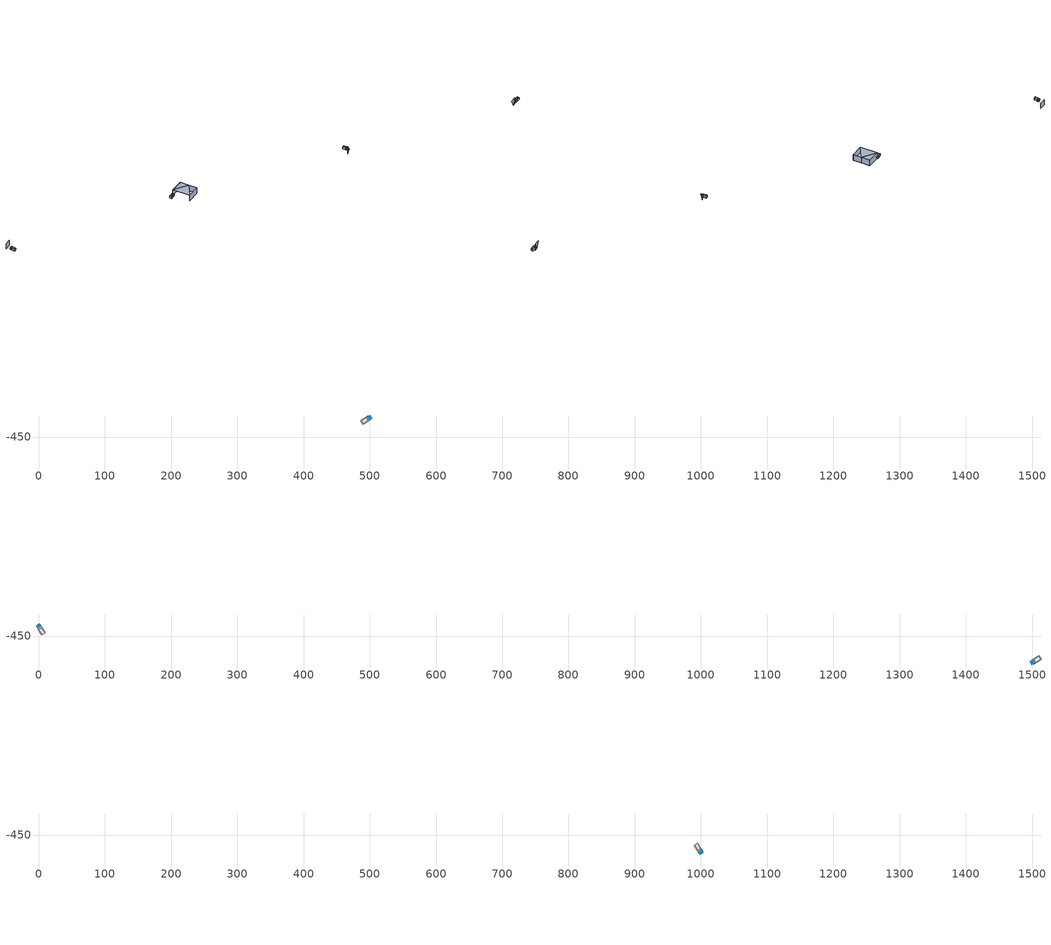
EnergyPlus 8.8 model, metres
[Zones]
1Perim
 floor adiabatic (115mmSandLimeBrick): 501.54,-423.01 497.76,-425.46 494.5,-420.42 498.29,-417.97 z0
 wall outside (U0-4): 501.54,-423.01 498.29,-417.97 z0:6.32
 wall to 1Core (115mmSandLimeBrick): 494.5,-420.42 497.76,-425.46 z0:6.32
 wall adiabatic (115mmSandLimeBrick): 498.29,-417.97 494.5,-420.42 / 497.76,-425.46 501.54,-423.01 z0:6.32
 window (Double): 501.49,-422.93 498.34,-418.06 z0.85:2.16
 ceiling adiabatic (115mmSandLimeBrick): 501.54,-423.01 498.29,-417.97 495.76,-419.61 499.02,-424.65 z6.32
 roof outside (U0-3): 499.02,-424.65 495.76,-419.61 494.5,-420.42 497.76,-425.46 z6.32
1Core
 floor adiabatic (115mmSandLimeBrick): 497.76,-425.46 489.81,-430.6 486.55,-425.56 494.5,-420.42 z0
 wall adiabatic (115mmSandLimeBrick): 494.5,-420.42 486.55,-425.56 489.81,-430.6 497.76,-425.46 z0:6.32
 ceiling adiabatic (115mmSandLimeBrick): 497.76,-425.46 494.5,-420.42 489.2,-423.85 492.46,-428.89 z6.32
 roof outside (U0-3): 492.46,-428.89 489.2,-423.85 486.55,-425.56 489.81,-430.6 z6.32
0Perim
 floor adiabatic (115mmSandLimeBrick): 2.66,-433.24 4.88,-437.17 -0.34,-440.13 -2.56,-436.2 z6.32
 wall outside (U0-4): 2.66,-433.24 -2.56,-436.2 z6.32:12.64
 wall to 0Core (115mmSandLimeBrick): -0.34,-440.13 4.88,-437.17 z6.32:12.64
 wall adiabatic (115mmSandLimeBrick): -2.56,-436.2 -0.34,-440.13 / 4.88,-437.17 2.66,-433.24 z6.32:12.64
 window (Double): 2.57,-433.29 -2.47,-436.15 z7.17:9.78
 ceiling adiabatic (115mmSandLimeBrick): 2.66,-433.24 -2.56,-436.2 -1.08,-438.82 4.14,-435.86 z12.64
 roof outside (U0-3): 4.14,-435.86 -1.08,-438.82 -0.34,-440.13 4.88,-437.17 z12.64
0Core
 floor adiabatic (115mmSandLimeBrick): 4.88,-437.17 9.55,-445.4 4.33,-448.36 -0.34,-440.13 z6.32
 wall adiabatic (115mmSandLimeBrick): -0.34,-440.13 4.33,-448.36 9.55,-445.4 4.88,-437.17 z6.32:12.64
 ceiling adiabatic (115mmSandLimeBrick): 4.88,-437.17 -0.34,-440.13 2.78,-445.62 8,-442.66 z12.64
 roof outside (U0-3): 8,-442.66 2.78,-445.62 4.33,-448.36 9.55,-445.4 z12.64
3Perim
 floor adiabatic (115mmSandLimeBrick): 1498.47,-487.49 1502.26,-485.05 1505.5,-490.11 1501.7,-492.54 z6.32
 wall outside (U0-4): 1498.47,-487.49 1501.7,-492.54 z6.32:12.64
 wall to 3Core (115mmSandLimeBrick): 1505.5,-490.11 1502.26,-485.05 z6.32:12.64
 wall adiabatic (115mmSandLimeBrick): 1501.7,-492.54 1505.5,-490.11 / 1502.26,-485.05 1498.47,-487.49 z6.32:12.64
 window (Double): 1498.52,-487.57 1501.65,-492.45 z7.17:9.78
 ceiling adiabatic (115mmSandLimeBrick): 1498.47,-487.49 1501.7,-492.54 1504.23,-490.92 1501,-485.86 z12.64
 roof outside (U0-3): 1501,-485.86 1504.23,-490.92 1505.5,-490.11 1502.26,-485.05 z12.64
3Core
 floor adiabatic (115mmSandLimeBrick): 1502.26,-485.05 1510.24,-479.95 1513.47,-485 1505.5,-490.11 z6.32
 wall adiabatic (115mmSandLimeBrick): 1505.5,-490.11 1513.47,-485 1510.24,-479.95 1502.26,-485.05 z6.32:12.64
 ceiling adiabatic (115mmSandLimeBrick): 1502.26,-485.05 1505.5,-490.11 1510.81,-486.7 1507.58,-481.65 z12.64
 roof outside (U0-3): 1507.58,-481.65 1510.81,-486.7 1513.47,-485 1510.24,-479.95 z12.64
2Perim
 floor adiabatic (115mmSandLimeBrick): 997.42,-477.57 994.99,-473.77 1000.04,-470.54 1002.47,-474.34 z12.64
 wall outside (U0-4): 997.42,-477.57 1002.47,-474.34 z12.64:18.96
 wall to 2Core (115mmSandLimeBrick): 1000.04,-470.54 994.99,-473.77 z12.64:18.96
 wall adiabatic (115mmSandLimeBrick): 1002.47,-474.34 1000.04,-470.54 / 994.99,-473.77 997.42,-477.57 z12.64:18.96
 window (Double): 997.5,-477.52 1002.39,-474.39 z13.49:16.1
 ceiling adiabatic (115mmSandLimeBrick): 997.42,-477.57 1002.47,-474.34 1000.85,-471.81 995.8,-475.04 z18.96
 roof outside (U0-3): 995.8,-475.04 1000.85,-471.81 1000.04,-470.54 994.99,-473.77 z18.96
2Core
 floor adiabatic (115mmSandLimeBrick): 994.99,-473.77 989.88,-465.8 994.93,-462.57 1000.04,-470.54 z12.64
 wall adiabatic (115mmSandLimeBrick): 1000.04,-470.54 994.93,-462.57 989.88,-465.8 994.99,-473.77 z12.64:18.96
 ceiling adiabatic (115mmSandLimeBrick): 994.99,-473.77 1000.04,-470.54 996.64,-465.22 991.58,-468.46 z18.96
 roof outside (U0-3): 991.58,-468.46 996.64,-465.22 994.93,-462.57 989.88,-465.8 z18.96
shading: -6.55,-420.87 8.21,-411.29 z0:16.97; 527.37,-462.98 560.21,-441.94 / 560.21,-441.94 546.6,-421.62 / 546.6,-421.62 533.9,-399.5 / 533.9,-399.5 499.1,-419.23 z0:18.96; 527.37,-462.98 546.6,-421.62 499.1,-419.23 z18.96; 533.9,-399.5 499.1,-419.23 546.6,-421.62 z18.96; 998.71,-476.75,0 998.71,-476.75,18.96 999.3,-477.68,9.48; 999.9,-478.62,9.48 999.3,-477.68,9.48 998.71,-476.75,18.96; 998.71,-476.75,18.96 1001.1,-480.49,18.96 999.9,-478.62,9.48; 1499.2,-488.63,18.96 1491.73,-493.4,0 1499.2,-488.63,0; 1499.2,-488.63,18.96 1484.26,-498.16,18.96 1491.73,-493.4,0
[Site:GroundTemperature:BuildingSurface]
14, 14, 14, 14, 14, 14, 14, 14, 14, 14, 14, 14
[Site:GroundReflectance]
0.2, 0.2, 0.2, 0.2, 0.2, 0.2, 0.2, 0.2, 0.2, 0.2, 0.2, 0.2
[Site:GroundReflectance:SnowModifier]
1, 1
[Building]
Building: North Axis {deg}=0; Terrain=Suburbs; Loads Convergence Tolerance Value=.04; Temperature Convergence Tolerance Value {deltaC}=.4; Solar Distribution=MinimalShadowing; Maximum Number of Warmup Days=25
[Construction]
115mmSandLimeBrick: Plaster_0.005_115mmSandLimeBrick, Sand-Lime Brick_0.08_115mmSandLimeBrick, Plaster_0.08_115mmSandLimeBrick
U0-4: XPS Board_0.06_U0-4, General Concrete_0.2_U0-4
U0-3: XPS Board_0.12_U0-3, General Concrete_0.2_U0-3
Double: Generic Clear Glass 6mm_0.006_Double, ARGON_0.0013_Double, Generic Clear Glass 6mm_0.006_Double
[Material] Roughness=Rough; Thermal Absorptance=0.9
Name | Thickness {m} | Conductivity {W/m-K} | Density {kg/m3} | Specific Heat {J/kg-K} | Solar Absorptance | Visible Absorptance
Plaster_0.005_115mmSandLimeBrick | 0.005 | 1 | 2000 | 1130 | 0.6 | 0.6
Sand-Lime Brick_0.08_115mmSandLimeBrick | 0.08 | 0.56 | 1200 | 1000 | 0.6 | 0.6
Plaster_0.08_115mmSandLimeBrick | 0.08 | 1 | 2000 | 1130 | 0.6 | 0.6
XPS Board_0.06_U0-4 | 0.06 | 0.034 | 35 | 1400 | 0.6 | 0.6
General Concrete_0.2_U0-4; General Concrete_0.2_U0-3 | 0.2 | 2 | 2400 | 950 | 0.7 | 0.7
XPS Board_0.12_U0-3 | 0.12 | 0.034 | 35 | 1400 | 0.6 | 0.6
[WindowMaterial:Glazing]
Generic Clear Glass 6mm_0.006_Double: Optical Data Type=SpectralAverage; Window Glass Spectral Data Set=SpectralAverage; Thickness {m}=0.006; Solar Transmittance at Normal Incidence=0.68; Front Side Solar Reflectance at Normal Incidence=0.09; Back Side Solar Reflectance at Normal Incidence=0.1; Visible Transmittance at Normal Incidence=0.81; Front Side Visible Reflectance at Normal Incidence=0.11; Back Side Visible Reflectance at Normal Incidence=0.12; Infrared Transmittance at Normal Incidence=0; Front Side Infrared Hemispherical Emissivity=0.2; Back Side Infrared Hemispherical Emissivity=0.2; Conductivity {W/m-K}=0.9; Dirt Correction Factor for Solar and Visible Transmittance=1
[WindowMaterial:Gas]
ARGON_0.0013_Double: Gas Type=ARGON; Thickness {m}=0.0013
[EnergyManagementSystem:Sensor]
Name | Output:Variable or Output:Meter Index Key | Output:Variable or Output:Meter
OutdoorTemp | Environment | Site Outdoor Air Drybulb Temperature
OutdoorRelHumid | Environment | Site Outdoor Air Relative Humidity
USRNATVENT_0Perim; USRNATVENT_1Perim; USRNATVENT_2Perim; USRNATVENT_3Perim | AllOff | Schedule Value
[Zone] Type=1; Multiplier=1; Zone Inside Convection Algorithm=TARP; Zone Outside Convection Algorithm=DOE-2
Name | Volume {m3} | Floor Area {m2}
0Perim; 1Perim; 2Perim; 3Perim | 171.022 | 27.0653
0Core; 1Core; 2Core; 3Core | 358.882 | 56.7953
[People] Number of People Schedule=60HrWk; Number of People Calculation Method=People/Area; People per Zone Floor Area {person/m2}=0.05; Fraction Radiant=0.3; Sensible Heat Fraction=AUTOCALCULATE; Carbon Dioxide Generation Rate {m3/s-W}=3.82e-08; Enable ASHRAE 55 Comfort Warnings=No; Mean Radiant Temperature Calculation Type=ZoneAveraged; Clothing Insulation Calculation Method=DynamicClothingModelASHRAE55; Thermal Comfort Model 1 Type=AdaptiveASH55
Name | Zone or ZoneList | Activity Level Schedule | Work Efficiency Schedule | Air Velocity Schedule
People 0Perim | 0Perim | 0PerimPeopleActivity | 0PerimWorkEfficiency | 0PerimAirVelocity
People 0Core | 0Core | 0CorePeopleActivity | 0CoreWorkEfficiency | 0CoreAirVelocity
People 1Perim | 1Perim | 1PerimPeopleActivity | 1PerimWorkEfficiency | 1PerimAirVelocity
People 1Core | 1Core | 1CorePeopleActivity | 1CoreWorkEfficiency | 1CoreAirVelocity
People 2Perim | 2Perim | 2PerimPeopleActivity | 2PerimWorkEfficiency | 2PerimAirVelocity
People 2Core | 2Core | 2CorePeopleActivity | 2CoreWorkEfficiency | 2CoreAirVelocity
People 3Perim | 3Perim | 3PerimPeopleActivity | 3PerimWorkEfficiency | 3PerimAirVelocity
People 3Core | 3Core | 3CorePeopleActivity | 3CoreWorkEfficiency | 3CoreAirVelocity
[ElectricEquipment] Schedule=AllOn; Design Level Calculation Method=Watts/Area; Watts per Zone Floor Area {W/m2}=25; Fraction Latent=0; Fraction Radiant=.2; Fraction Lost=0
Name | Zone or ZoneList
0Perim Equipment 1 | 0Perim
0Core Equipment 1 | 0Core
1Perim Equipment 1 | 1Perim
1Core Equipment 1 | 1Core
2Perim Equipment 1 | 2Perim
2Core Equipment 1 | 2Core
3Perim Equipment 1 | 3Perim
3Core Equipment 1 | 3Core
[Lights] Schedule=AllOn; Design Level Calculation Method=Watts/Area; Watts per Zone Floor Area {W/m2}=20; Return Air Fraction=0; Fraction Radiant=.42; Fraction Visible=.18; Fraction Replaceable=1
Name | Zone or ZoneList
0Perim General lighting | 0Perim
0Core General lighting | 0Core
1Perim General lighting | 1Perim
1Core General lighting | 1Core
2Perim General lighting | 2Perim
2Core General lighting | 2Core
3Perim General lighting | 3Perim
3Core General lighting | 3Core
[ZoneControl:Thermostat]
Name | Zone or ZoneList | Control Type Schedule | Control 1
0Perim Thermostat | 0Perim | 0PerimZoneControlTypeSched | Dual Setpoint - Zone 0Perim
0Core Thermostat | 0Core | 0CoreZoneControlTypeSched | Dual Setpoint - Zone 0Core
1Perim Thermostat | 1Perim | 1PerimZoneControlTypeSched | Dual Setpoint - Zone 1Perim
1Core Thermostat | 1Core | 1CoreZoneControlTypeSched | Dual Setpoint - Zone 1Core
2Perim Thermostat | 2Perim | 2PerimZoneControlTypeSched | Dual Setpoint - Zone 2Perim
2Core Thermostat | 2Core | 2CoreZoneControlTypeSched | Dual Setpoint - Zone 2Core
3Perim Thermostat | 3Perim | 3PerimZoneControlTypeSched | Dual Setpoint - Zone 3Perim
3Core Thermostat | 3Core | 3CoreZoneControlTypeSched | Dual Setpoint - Zone 3Core
[ThermostatSetpoint:DualSetpoint]
Name | Heating Setpoint Temperature Schedule | Cooling Setpoint Temperature Schedule
Dual Setpoint - Zone 0Perim | 0PerimHeating_SP_Sch | 0PerimCooling_SP_Sch
Dual Setpoint - Zone 0Core | 0CoreHeating_SP_Sch | 0CoreCooling_SP_Sch
Dual Setpoint - Zone 1Perim | 1PerimHeating_SP_Sch | 1PerimCooling_SP_Sch
Dual Setpoint - Zone 1Core | 1CoreHeating_SP_Sch | 1CoreCooling_SP_Sch
Dual Setpoint - Zone 2Perim | 2PerimHeating_SP_Sch | 2PerimCooling_SP_Sch
Dual Setpoint - Zone 2Core | 2CoreHeating_SP_Sch | 2CoreCooling_SP_Sch
Dual Setpoint - Zone 3Perim | 3PerimHeating_SP_Sch | 3PerimCooling_SP_Sch
Dual Setpoint - Zone 3Core | 3CoreHeating_SP_Sch | 3CoreCooling_SP_Sch
[Zone equipment]
0Perim: 0Perim Ideal Loads Air
0Core: 0Core Ideal Loads Air
1Perim: 1Perim Ideal Loads Air
1Core: 1Core Ideal Loads Air
2Perim: 2Perim Ideal Loads Air
2Core: 2Core Ideal Loads Air
3Perim: 3Perim Ideal Loads Air
3Core: 3Core Ideal Loads Air
[ZoneHVAC:IdealLoadsAirSystem] Maximum Heating Supply Air Temperature {C}=30; Minimum Cooling Supply Air Temperature {C}=18; Maximum Heating Supply Air Humidity Ratio {kgWater/kgDryAir}=0.01; Minimum Cooling Supply Air Humidity Ratio {kgWater/kgDryAir}=0.008; Heating Limit=NoLimit; Maximum Heating Air Flow Rate {m3/s}=100; Cooling Limit=NoLimit; Maximum Cooling Air Flow Rate {m3/s}=100; Heating Availability Schedule=AllOn; Cooling Availability Schedule=AllOn; Dehumidification Control Type=None; Humidification Control Type=None; Demand Controlled Ventilation Type=OccupancySchedule; Outdoor Air Economizer Type=DifferentialDryBulb; Heat Recovery Type=Enthalpy; Sensible Heat Recovery Effectiveness=0.7; Latent Heat Recovery Effectiveness=0.65
Name | Design Specification Outdoor Air Object
0Perim Ideal Loads Air | 0PerimMinFreshAir
0Core Ideal Loads Air | 0CoreMinFreshAir
1Perim Ideal Loads Air | 1PerimMinFreshAir
1Core Ideal Loads Air | 1CoreMinFreshAir
2Perim Ideal Loads Air | 2PerimMinFreshAir
2Core Ideal Loads Air | 2CoreMinFreshAir
3Perim Ideal Loads Air | 3PerimMinFreshAir
3Core Ideal Loads Air | 3CoreMinFreshAir
[DesignSpecification:OutdoorAir] Outdoor Air Method=Sum; Outdoor Air Flow per Person {m3/s-person}=0.0005; Outdoor Air Flow per Zone Floor Area {m3/s-m2}=0.0005; Outdoor Air Schedule=60HrWk
0PerimMinFreshAir; 0CoreMinFreshAir; 1PerimMinFreshAir; 1CoreMinFreshAir; 2PerimMinFreshAir; 2CoreMinFreshAir; 3PerimMinFreshAir; 3CoreMinFreshAir
[ZoneVentilation:DesignFlowRate] Schedule=AllOn; Design Flow Rate Calculation Method=AirChanges/Hour; Air Changes per Hour {1/hr}=0; Ventilation Type=NATURAL; Fan Pressure Rise {Pa}=0; Fan Total Efficiency=1; Constant Term Coefficient=1; Temperature Term Coefficient=0; Velocity Term Coefficient=0; Velocity Squared Term Coefficient=0; Minimum Indoor Temperature {C}=18; Delta Temperature {deltaC}=1; Maximum Wind Speed {m/s}=40
Name | Zone or ZoneList
0Perim ScheduledVent | 0Perim
1Perim ScheduledVent | 1Perim
2Perim ScheduledVent | 2Perim
3Perim ScheduledVent | 3Perim
[EnergyManagementSystem:Actuator] Actuated Component Type=Schedule:Constant; Actuated Component Control Type=Schedule Value
Name | Actuated Component Unique
NATVENT_AVAIL_SCHED_ACTUATOR_0Perim | NATVENT_AVAIL_SCHED_0Perim
NATVENT_AVAIL_SCHED_ACTUATOR_1Perim | NATVENT_AVAIL_SCHED_1Perim
NATVENT_AVAIL_SCHED_ACTUATOR_2Perim | NATVENT_AVAIL_SCHED_2Perim
NATVENT_AVAIL_SCHED_ACTUATOR_3Perim | NATVENT_AVAIL_SCHED_3Perim
[EnergyManagementSystem:ProgramCallingManager]
My 0Perim_Setpoint_Schedule_Calculator_Example: BeginTimestepBeforePredictor; 0Perim_ErlEnforceBinary
My 1Perim_Setpoint_Schedule_Calculator_Example: BeginTimestepBeforePredictor; 1Perim_ErlEnforceBinary
My 2Perim_Setpoint_Schedule_Calculator_Example: BeginTimestepBeforePredictor; 2Perim_ErlEnforceBinary
My 3Perim_Setpoint_Schedule_Calculator_Example: BeginTimestepBeforePredictor; 3Perim_ErlEnforceBinary
[EnergyManagementSystem:Program]
0Perim_ErlEnforceBinary: IF (USRNATVENT_0Perim > 0); Set NATVENT_AVAIL_SCHED_ACTUATOR_0Perim = 1; ELSE; Set NATVENT_AVAIL_SCHED_ACTUATOR_0Perim = 0; ENDIF
1Perim_ErlEnforceBinary: IF (USRNATVENT_1Perim > 0); Set NATVENT_AVAIL_SCHED_ACTUATOR_1Perim = 1; ELSE; Set NATVENT_AVAIL_SCHED_ACTUATOR_1Perim = 0; ENDIF
2Perim_ErlEnforceBinary: IF (USRNATVENT_2Perim > 0); Set NATVENT_AVAIL_SCHED_ACTUATOR_2Perim = 1; ELSE; Set NATVENT_AVAIL_SCHED_ACTUATOR_2Perim = 0; ENDIF
3Perim_ErlEnforceBinary: IF (USRNATVENT_3Perim > 0); Set NATVENT_AVAIL_SCHED_ACTUATOR_3Perim = 1; ELSE; Set NATVENT_AVAIL_SCHED_ACTUATOR_3Perim = 0; ENDIF
[ZoneVentilation:WindandStackOpenArea] Opening Effectiveness=0; Effective Angle {deg}=0; Discharge Coefficient for Opening=0.6; Minimum Indoor Temperature {C}=22; Maximum Indoor Temperature {C}=100; Delta Temperature {deltaC}=1; Minimum Outdoor Temperature {C}=22; Maximum Outdoor Temperature {C}=26; Maximum Wind Speed {m/s}=40
Name | Zone | Opening Area {m2} | Opening Area Fraction Schedule | Height Difference {m}
0PerimNatVent_Buoy | 0Perim | 12.1322 | NATVENT_AVAIL_SCHED_0Perim | 0.653676
1PerimNatVent_Buoy | 1Perim | 6.06612 | NATVENT_AVAIL_SCHED_1Perim | 0.326838
2PerimNatVent_Buoy | 2Perim | 12.1322 | NATVENT_AVAIL_SCHED_2Perim | 0.653676
3PerimNatVent_Buoy | 3Perim | 12.1322 | NATVENT_AVAIL_SCHED_3Perim | 0.653676
[ZoneInfiltration:DesignFlowRate] Schedule=On; Design Flow Rate Calculation Method=AirChanges/Hour; Air Changes per Hour {1/hr}=0.05; Constant Term Coefficient=1; Temperature Term Coefficient=0; Velocity Term Coefficient=0; Velocity Squared Term Coefficient=0
Name | Zone or ZoneList
0PerimInfiltration | 0Perim
1PerimInfiltration | 1Perim
2PerimInfiltration | 2Perim
3PerimInfiltration | 3Perim
[WaterUse:Equipment]
Name | Peak Flow Rate {m3/s} | Flow Rate Fraction Schedule | Target Temperature Schedule | Hot Water Supply Temperature Schedule | Cold Water Supply Temperature Schedule
DHW 0Perim | 0 | equipOffice | DHW Supply Temperature 0Perim | DHW Supply Temperature 0Perim | DHW Mains Temperature 0Perim
DHW 0Core | 1.57765e-05 | 60HrWk | DHW Supply Temperature 0Core | DHW Supply Temperature 0Core | DHW Mains Temperature 0Core
DHW 1Perim | 0 | equipOffice | DHW Supply Temperature 1Perim | DHW Supply Temperature 1Perim | DHW Mains Temperature 1Perim
DHW 1Core | 1.57765e-05 | 60HrWk | DHW Supply Temperature 1Core | DHW Supply Temperature 1Core | DHW Mains Temperature 1Core
DHW 2Perim | 0 | equipOffice | DHW Supply Temperature 2Perim | DHW Supply Temperature 2Perim | DHW Mains Temperature 2Perim
DHW 2Core | 1.57765e-05 | 60HrWk | DHW Supply Temperature 2Core | DHW Supply Temperature 2Core | DHW Mains Temperature 2Core
DHW 3Perim | 0 | equipOffice | DHW Supply Temperature 3Perim | DHW Supply Temperature 3Perim | DHW Mains Temperature 3Perim
DHW 3Core | 1.57765e-05 | 60HrWk | DHW Supply Temperature 3Core | DHW Supply Temperature 3Core | DHW Mains Temperature 3Core
[Schedule:Constant]
On: On/Off, 1
0PerimPeopleActivity; 0CorePeopleActivity; 1PerimPeopleActivity; 1CorePeopleActivity; 2PerimPeopleActivity; 2CorePeopleActivity; 3PerimPeopleActivity; 3CorePeopleActivity: Any Number, 125.28
0PerimAirVelocity; 0CoreAirVelocity; 1PerimAirVelocity; 1CoreAirVelocity; 2PerimAirVelocity; 2CoreAirVelocity; 3PerimAirVelocity; 3CoreAirVelocity: Any Number, 0.2
0PerimWorkEfficiency; 0CoreWorkEfficiency; 1PerimWorkEfficiency; 1CoreWorkEfficiency; 2PerimWorkEfficiency; 2CoreWorkEfficiency; 3PerimWorkEfficiency; 3CoreWorkEfficiency: Any Number, 0
0PerimHeating_SP_Sch; 0PerimCooling_SP_Sch; 0CoreHeating_SP_Sch; 0CoreCooling_SP_Sch; 1PerimHeating_SP_Sch; 1PerimCooling_SP_Sch; 1CoreHeating_SP_Sch; 1CoreCooling_SP_Sch; 2PerimHeating_SP_Sch; 2PerimCooling_SP_Sch; 2CoreHeating_SP_Sch; 2CoreCooling_SP_Sch; 3PerimHeating_SP_Sch; 3PerimCooling_SP_Sch; 3CoreHeating_SP_Sch; 3CoreCooling_SP_Sch: Temperature, 22
0PerimZoneControlTypeSched; 0CoreZoneControlTypeSched; 1PerimZoneControlTypeSched; 1CoreZoneControlTypeSched; 2PerimZoneControlTypeSched; 2CoreZoneControlTypeSched; 3PerimZoneControlTypeSched; 3CoreZoneControlTypeSched: Any Number, 4
NATVENT_AVAIL_SCHED_0Perim; NATVENT_AVAIL_SCHED_1Perim; NATVENT_AVAIL_SCHED_2Perim; NATVENT_AVAIL_SCHED_3Perim: Fraction, 1
DHW Supply Temperature 0Perim; DHW Supply Temperature 0Core; DHW Supply Temperature 1Perim; DHW Supply Temperature 1Core; DHW Supply Temperature 2Perim; DHW Supply Temperature 2Core; DHW Supply Temperature 3Perim; DHW Supply Temperature 3Core: Temperature, 65
DHW Mains Temperature 0Perim; DHW Mains Temperature 0Core; DHW Mains Temperature 1Perim; DHW Mains Temperature 1Core; DHW Mains Temperature 2Perim; DHW Mains Temperature 2Core; DHW Mains Temperature 3Perim; DHW Mains Temperature 3Core: Temperature, 10
[Schedule:Year]
60HrWk: 60HrWk, 1, 1, 12, 31
AllOn: AllOn, 1, 1, 12, 31
equipOffice: equipOffice, 1, 1, 12, 31
AllOff: AllOff, 1, 1, 12, 31
[Schedule:Week:Daily]
60HrWk: 60HrWkDay, 60HrWkDay, 60HrWkDay, 60HrWkDay, 60HrWkDay, 60HrWkDay, 60HrWkDay, 60HrWkDay, 60HrWkDay, 60HrWkDay, 60HrWkDay, 60HrWkDay
AllOn: AllOn, AllOn, AllOn, AllOn, AllOn, AllOn, AllOn, AllOn, AllOn, AllOn, AllOn, AllOn
equipOffice: equipOfficeWeekEnd, equipOffice, equipOffice, equipOffice, equipOffice, equipOffice, equipOfficeWeekEnd, equipOfficeWeekEnd, equipOffice, equipOffice, equipOffice, equipOffice
AllOff: AllOff, AllOff, AllOff, AllOff, AllOff, AllOff, AllOff, AllOff, AllOff, AllOff, AllOff, AllOff
[Schedule:Day:Hourly]
60HrWkDay: 0.2, 0.2, 0.2, 0.2, 0.2, 0.2, 0.2, 0.4, 0.8, 0.8, 1, 1, 0.8, 1, 1, 1, 0.8, 0.4, 0.2, 0.2, 0.2, 0.2, 0.2, 0.2
AllOn: 1, 1, 1, 1, 1, 1, 1, 1, 1, 1, 1, 1, 1, 1, 1, 1, 1, 1, 1, 1, 1, 1, 1, 1
equipOffice; equipOfficeWeekEnd: 0.1, 0.1, 0.1, 0.1, 0.1, 0.1, 0.1, 0.2, 0.4, 0.6, 0.8, 0.8, 0.4, 0.6, 0.8, 0.8, 0.4, 0.2, 0.1, 0.1, 0.1, 0.1, 0.1, 0.1
AllOff: 0, 0, 0, 0, 0, 0, 0, 0, 0, 0, 0, 0, 0, 0, 0, 0, 0, 0, 0, 0, 0, 0, 0, 0
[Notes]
----  This file was generated with Archsim v.4.0.2.17
-------------------------ERL SENSORS--------------------------
115mmSandLimeBrick GasType: Partition
